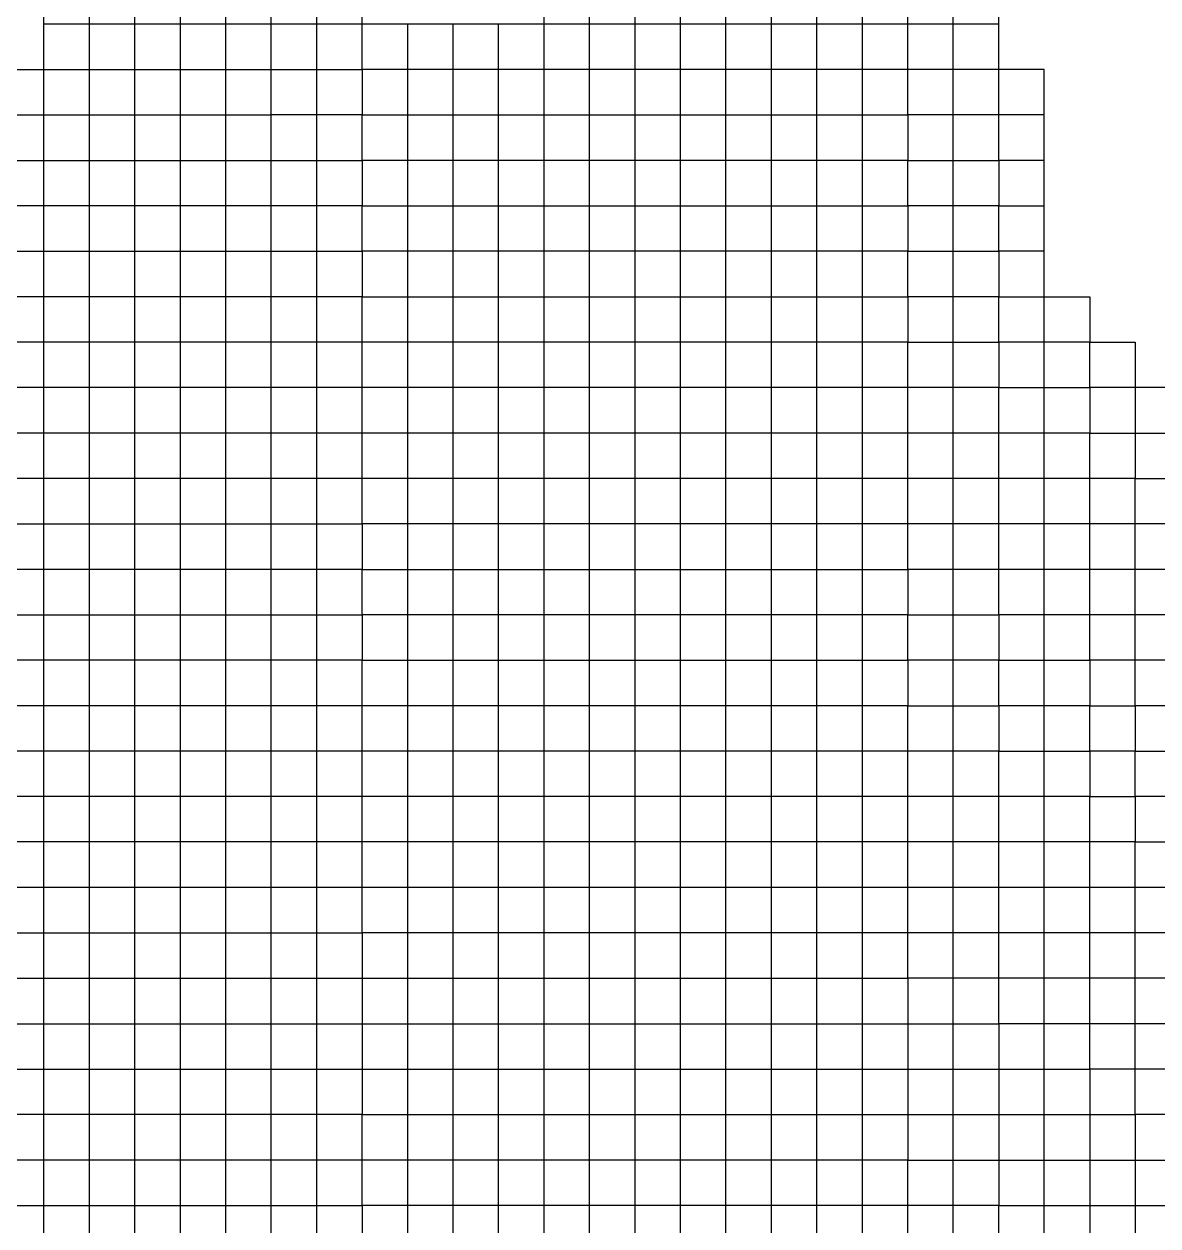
# Model space of a CAD drawing. Header units: millimetres. Extents: x 0 to 594, y 0 to 420.
# Drawn here: x 503.461 to 506.547, y 104.74 to 108.014 of the extents above; entities that cross this region are included whole.
import ezdxf
from ezdxf.enums import TextEntityAlignment as Align

# ---------------------------------------------------------------- set-up
doc = ezdxf.new("R2010")
doc.units = ezdxf.units.MM
doc.layers.add('TEXT', color=255, linetype='Continuous')
doc.styles.add('ECL', font='SIMFANG_2312.TTF', dxfattribs={"width": 0.7, "height": 3})

# ---------------------------------------------------------------- blocks, each defined once
blk = doc.blocks.new('*U25')
at = {"color": 34, "linetype": 'Continuous'}
blk.add_lwpolyline([(-19.569, -1.2185), (-19.7175, -1.2185), (-19.7175, -1.07), (-19.866, -1.07), (-19.866, -0.9215), (-20.0145, -0.9215), (-20.163, -0.9215), (-20.163, -0.773), (-20.3115, -0.773), (-20.46, -0.773), (-20.46, -0.6245), (-20.6085, -0.6245), (-20.757, -0.6245), (-20.9055, -0.6245), (-21.054, -0.6245), (-21.2025, -0.6245), (-21.351, -0.6245), (-21.4995, -0.6245), (-21.648, -0.6245), (-21.7965, -0.6245), (-21.945, -0.6245), (-22.0935, -0.6245), (-22.242, -0.6245), (-22.242, -0.476), (-22.3905, -0.476), (-22.539, -0.476), (-22.6875, -0.476), (-22.836, -0.476), (-22.9845, -0.476), (-23.133, -0.476), (-23.2815, -0.476), (-23.43, -0.476)], dxfattribs=at)
at = {"color": 47, "linetype": 'Continuous'}
blk.add_lwpolyline([(-20.9055, -3.5945), (-20.9055, -3.446), (-20.9055, -3.2975), (-20.9055, -3.149), (-20.9055, -3.0005), (-20.9055, -2.852), (-20.9055, -2.7035), (-20.9055, -2.555), (-20.9055, -2.4065), (-20.9055, -2.258), (-20.9055, -2.1095), (-20.9055, -1.961), (-20.9055, -1.8125), (-20.9055, -1.664), (-20.9055, -1.5155), (-20.9055, -1.367), (-20.9055, -1.2185), (-20.9055, -1.07), (-20.9055, -0.9215), (-20.9055, -0.773), (-20.9055, -0.6245), (-20.9055, -0.476), (-20.9055, -0.3275), (-20.9055, -0.179), (-20.9055, -0.0305), (-20.9055, 0.118), (-20.9055, 0.2665), (-20.9055, 0.415), (-20.9055, 0.5635)], dxfattribs=at)
at = {"color": 87, "linetype": 'Continuous'}
for points in [[(-21.351, -3.5945), (-21.351, -3.446), (-21.351, -3.2975), (-21.351, -3.149), (-21.351, -3.0005), (-21.351, -2.852), (-21.351, -2.7035), (-21.351, -2.555), (-21.351, -2.4065), (-21.351, -2.258), (-21.351, -2.1095), (-21.351, -1.961), (-21.351, -1.8125), (-21.351, -1.664), (-21.351, -1.5155), (-21.351, -1.367), (-21.351, -1.2185), (-21.351, -1.07), (-21.351, -0.9215), (-21.351, -0.773), (-21.351, -0.6245), (-21.351, -0.476), (-21.351, -0.3275), (-21.351, -0.179), (-21.351, -0.0305), (-21.351, 0.118), (-21.351, 0.2665), (-21.351, 0.415), (-21.351, 0.5635)], [(-21.648, -3.5945), (-21.648, -3.446), (-21.648, -3.2975), (-21.648, -3.149), (-21.648, -3.0005), (-21.648, -2.852), (-21.648, -2.7035), (-21.648, -2.555), (-21.648, -2.4065), (-21.648, -2.258), (-21.648, -2.1095), (-21.648, -1.961), (-21.648, -1.8125), (-21.648, -1.664), (-21.648, -1.5155), (-21.648, -1.367), (-21.648, -1.2185), (-21.648, -1.07), (-21.648, -0.9215), (-21.648, -0.773), (-21.648, -0.6245), (-21.648, -0.476), (-21.648, -0.3275), (-21.648, -0.179), (-21.648, -0.0305), (-21.648, 0.118), (-21.648, 0.2665), (-21.648, 0.415), (-21.648, 0.5635)], [(-23.727, 0.2665), (-23.2815, 0.2665), (-23.133, 0.2665), (-22.9845, 0.2665), (-22.836, 0.2665), (-22.6875, 0.2665), (-22.539, 0.2665), (-22.3905, 0.2665), (-22.242, 0.2665), (-22.242, 0.118), (-22.0935, 0.118), (-21.945, 0.118), (-21.7965, 0.118), (-21.648, 0.118), (-21.4995, 0.118), (-21.351, 0.118), (-21.2025, 0.118), (-21.054, 0.118), (-20.9055, 0.118), (-20.757, 0.118), (-20.6085, 0.118), (-20.46, 0.118), (-20.46, -0.0305), (-20.3115, -0.0305), (-20.163, -0.0305), (-20.163, -0.179), (-20.0145, -0.179)]]:
    blk.add_lwpolyline(points, dxfattribs=at)
at = {"color": 97, "linetype": 'Continuous'}
for points in [[(-20.757, -3.5945), (-20.757, -3.446), (-20.757, -3.2975), (-20.757, -3.149), (-20.757, -3.0005), (-20.757, -2.852), (-20.757, -2.7035), (-20.757, -2.555), (-20.757, -2.4065), (-20.757, -2.258), (-20.757, -2.1095), (-20.757, -1.961), (-20.757, -1.8125), (-20.757, -1.664), (-20.757, -1.5155), (-20.757, -1.367), (-20.757, -1.2185), (-20.757, -1.07), (-20.757, -0.9215), (-20.757, -0.773), (-20.757, -0.6245), (-20.757, -0.476), (-20.757, -0.3275), (-20.757, -0.179), (-20.757, -0.0305), (-20.757, 0.118), (-20.757, 0.2665), (-20.757, 0.415), (-20.757, 0.5635)], [(-20.6085, -3.5945), (-20.6085, -3.446), (-20.6085, -3.2975), (-20.6085, -3.149), (-20.6085, -3.0005), (-20.6085, -2.852), (-20.6085, -2.7035), (-20.6085, -2.555), (-20.6085, -2.4065), (-20.6085, -2.258), (-20.6085, -2.1095), (-20.6085, -1.961), (-20.6085, -1.8125), (-20.6085, -1.664), (-20.6085, -1.5155), (-20.6085, -1.367), (-20.6085, -1.2185), (-20.6085, -1.07), (-20.6085, -0.9215), (-20.6085, -0.773), (-20.6085, -0.6245), (-20.6085, -0.476), (-20.6085, -0.3275), (-20.6085, -0.179), (-20.6085, -0.0305), (-20.6085, 0.118), (-20.6085, 0.2665), (-20.6085, 0.415), (-20.6085, 0.5635)], [(-22.9845, -3.5945), (-22.9845, -3.446), (-22.9845, -3.2975), (-22.9845, -3.149), (-22.9845, -3.0005), (-22.9845, -2.852), (-22.9845, -2.7035), (-22.9845, -2.555), (-22.9845, -2.4065), (-22.9845, -2.258), (-22.9845, -2.1095), (-22.9845, -1.961), (-22.9845, -1.8125), (-22.9845, -1.664), (-22.9845, -1.5155), (-22.9845, -1.367), (-22.9845, -1.2185), (-22.9845, -1.07), (-22.9845, -0.9215), (-22.9845, -0.773), (-22.9845, -0.6245), (-22.9845, -0.476), (-22.9845, -0.3275), (-22.9845, -0.179), (-22.9845, -0.0305), (-22.9845, 0.118), (-22.9845, 0.2665), (-22.9845, 0.415), (-22.9845, 0.5635)], [(-23.2815, -3.5945), (-23.2815, -3.446), (-23.2815, -3.2975), (-23.2815, -3.149), (-23.2815, -3.0005), (-23.2815, -2.852), (-23.2815, -2.7035), (-23.2815, -2.555), (-23.2815, -2.4065), (-23.2815, -2.258), (-23.2815, -2.1095), (-23.2815, -1.961), (-23.2815, -1.8125), (-23.2815, -1.664), (-23.2815, -1.5155), (-23.2815, -1.367), (-23.2815, -1.2185), (-23.2815, -1.07), (-23.2815, -0.9215), (-23.2815, -0.773), (-23.2815, -0.6245), (-23.2815, -0.476), (-23.2815, -0.3275), (-23.2815, -0.179), (-23.2815, -0.0305), (-23.2815, 0.118), (-23.2815, 0.2665), (-23.2815, 0.415), (-23.2815, 0.5635)], [(-21.4995, -3.5945), (-21.4995, -3.446), (-21.4995, -3.2975), (-21.4995, -3.149), (-21.4995, -3.0005), (-21.4995, -2.852), (-21.4995, -2.7035), (-21.4995, -2.555), (-21.4995, -2.4065), (-21.4995, -2.258), (-21.4995, -2.1095), (-21.4995, -1.961), (-21.4995, -1.8125), (-21.4995, -1.664), (-21.4995, -1.5155), (-21.4995, -1.367), (-21.4995, -1.2185), (-21.4995, -1.07), (-21.4995, -0.9215), (-21.4995, -0.773), (-21.4995, -0.6245), (-21.4995, -0.476), (-21.4995, -0.3275), (-21.4995, -0.179), (-21.4995, -0.0305), (-21.4995, 0.118), (-21.4995, 0.2665), (-21.4995, 0.415), (-21.4995, 0.5635)], [(-21.054, -3.5945), (-21.054, -3.446), (-21.054, -3.2975), (-21.054, -3.149), (-21.054, -3.0005), (-21.054, -2.852), (-21.054, -2.7035), (-21.054, -2.555), (-21.054, -2.4065), (-21.054, -2.258), (-21.054, -2.1095), (-21.054, -1.961), (-21.054, -1.8125), (-21.054, -1.664), (-21.054, -1.5155), (-21.054, -1.367), (-21.054, -1.2185), (-21.054, -1.07), (-21.054, -0.9215), (-21.054, -0.773), (-21.054, -0.6245), (-21.054, -0.476), (-21.054, -0.3275), (-21.054, -0.179), (-21.054, -0.0305), (-21.054, 0.118), (-21.054, 0.2665), (-21.054, 0.415), (-21.054, 0.5635)], [(-21.2025, -3.5945), (-21.2025, -3.446), (-21.2025, -3.2975), (-21.2025, -3.149), (-21.2025, -3.0005), (-21.2025, -2.852), (-21.2025, -2.7035), (-21.2025, -2.555), (-21.2025, -2.4065), (-21.2025, -2.258), (-21.2025, -2.1095), (-21.2025, -1.961), (-21.2025, -1.8125), (-21.2025, -1.664), (-21.2025, -1.5155), (-21.2025, -1.367), (-21.2025, -1.2185), (-21.2025, -1.07), (-21.2025, -0.9215), (-21.2025, -0.773), (-21.2025, -0.6245), (-21.2025, -0.476), (-21.2025, -0.3275), (-21.2025, -0.179), (-21.2025, -0.0305), (-21.2025, 0.118), (-21.2025, 0.2665), (-21.2025, 0.415), (-21.2025, 0.5635)], [(-20.3115, -3.5945), (-20.3115, -3.446), (-20.3115, -3.2975), (-20.3115, -3.149), (-20.3115, -3.0005), (-20.3115, -2.852), (-20.3115, -2.7035), (-20.3115, -2.555), (-20.3115, -2.4065), (-20.3115, -2.258), (-20.3115, -2.1095), (-20.3115, -1.961), (-20.3115, -1.8125), (-20.3115, -1.664), (-20.3115, -1.5155), (-20.3115, -1.367), (-20.3115, -1.2185), (-20.3115, -1.07), (-20.3115, -0.9215), (-20.3115, -0.773), (-20.3115, -0.6245), (-20.3115, -0.476), (-20.3115, -0.3275), (-20.3115, -0.179), (-20.3115, -0.0305), (-20.3115, 0.118), (-20.3115, 0.2665), (-20.3115, 0.415), (-20.3115, 0.5635)]]:
    blk.add_lwpolyline(points, dxfattribs=at)
at = {"color": 57, "linetype": 'Continuous'}
for points in [[(-22.6875, -3.5945), (-22.6875, -3.446), (-22.6875, -3.2975), (-22.6875, -3.149), (-22.6875, -3.0005), (-22.6875, -2.852), (-22.6875, -2.7035), (-22.6875, -2.555), (-22.6875, -2.4065), (-22.6875, -2.258), (-22.6875, -2.1095), (-22.6875, -1.961), (-22.6875, -1.8125), (-22.6875, -1.664), (-22.6875, -1.5155), (-22.6875, -1.367), (-22.6875, -1.2185), (-22.6875, -1.07), (-22.6875, -0.9215), (-22.6875, -0.773), (-22.6875, -0.6245), (-22.6875, -0.476), (-22.6875, -0.3275), (-22.6875, -0.179), (-22.6875, -0.0305), (-22.6875, 0.118), (-22.6875, 0.2665), (-22.6875, 0.415), (-22.6875, 0.5635)], [(-19.569, -1.367), (-19.7175, -1.367), (-19.7175, -1.2185), (-19.866, -1.2185), (-19.866, -1.07), (-20.0145, -1.07), (-20.163, -1.07), (-20.163, -0.9215), (-20.3115, -0.9215), (-20.46, -0.9215), (-20.46, -0.773), (-20.6085, -0.773), (-20.757, -0.773), (-20.9055, -0.773), (-21.054, -0.773), (-21.2025, -0.773), (-21.351, -0.773), (-21.4995, -0.773), (-21.648, -0.773), (-21.7965, -0.773), (-21.945, -0.773), (-22.0935, -0.773), (-22.242, -0.773), (-22.242, -0.6245), (-22.3905, -0.6245), (-22.539, -0.6245), (-22.6875, -0.6245), (-22.836, -0.6245), (-22.9845, -0.6245), (-23.133, -0.6245), (-23.2815, -0.6245), (-23.43, -0.6245)], [(-23.43, -0.3275), (-23.2815, -0.3275), (-23.133, -0.3275), (-22.9845, -0.3275), (-22.836, -0.3275), (-22.6875, -0.3275), (-22.539, -0.3275), (-22.3905, -0.3275), (-22.242, -0.3275), (-22.242, -0.476), (-22.0935, -0.476), (-21.945, -0.476), (-21.7965, -0.476), (-21.648, -0.476), (-21.4995, -0.476), (-21.351, -0.476), (-21.2025, -0.476), (-21.054, -0.476), (-20.9055, -0.476), (-20.757, -0.476), (-20.6085, -0.476), (-20.46, -0.476), (-20.46, -0.6245), (-20.3115, -0.6245), (-20.163, -0.6245), (-20.163, -0.773), (-20.0145, -0.773), (-19.866, -0.773), (-19.866, -0.9215), (-19.7175, -0.9215), (-19.7175, -1.07), (-19.569, -1.07)]]:
    blk.add_lwpolyline(points, dxfattribs=at)
at = {"color": 252, "linetype": 'Continuous'}
blk.add_lwpolyline([(-22.539, -0.476), (-22.539, -0.3275), (-22.539, -0.179), (-22.539, -0.0305), (-22.539, 0.118), (-22.539, 0.2665), (-22.539, 0.415), (-22.539, 0.5635), (-22.539, 0.712), (-22.539, 0.8605), (-22.539, 1.009), (-22.539, 1.1575), (-22.539, 1.306), (-22.539, 1.4545), (-22.539, 1.603), (-22.539, 1.7515), (-22.539, 1.9), (-22.539, 2.0485), (-22.539, 2.197), (-22.539, 2.3455), (-22.539, 2.494), (-22.539, 2.6425), (-22.539, 2.791)], dxfattribs=at)
at = {"color": 77, "linetype": 'Continuous'}
blk.add_lwpolyline([(-22.3905, -3.5945), (-22.3905, -3.446), (-22.3905, -3.2975), (-22.3905, -3.149), (-22.3905, -3.0005), (-22.3905, -2.852), (-22.3905, -2.7035), (-22.3905, -2.555), (-22.3905, -2.4065), (-22.3905, -2.258), (-22.3905, -2.1095), (-22.3905, -1.961), (-22.3905, -1.8125), (-22.3905, -1.664), (-22.3905, -1.5155), (-22.3905, -1.367), (-22.3905, -1.2185), (-22.3905, -1.07), (-22.3905, -0.9215), (-22.3905, -0.773), (-22.3905, -0.6245), (-22.3905, -0.476), (-22.3905, -0.3275), (-22.3905, -0.179), (-22.3905, -0.0305), (-22.3905, 0.118), (-22.3905, 0.2665), (-22.3905, 0.415), (-22.3905, 0.5635)], dxfattribs=at)
at = {"color": 86, "linetype": 'Continuous'}
blk.add_lwpolyline([(-23.133, -3.5945), (-23.133, -3.446), (-23.133, -3.2975), (-23.133, -3.149), (-23.133, -3.0005), (-23.133, -2.852), (-23.133, -2.7035), (-23.133, -2.555), (-23.133, -2.4065), (-23.133, -2.258), (-23.133, -2.1095), (-23.133, -1.961), (-23.133, -1.8125), (-23.133, -1.664), (-23.133, -1.5155), (-23.133, -1.367), (-23.133, -1.2185), (-23.133, -1.07), (-23.133, -0.9215), (-23.133, -0.773), (-23.133, -0.6245), (-23.133, -0.476), (-23.133, -0.3275), (-23.133, -0.179), (-23.133, -0.0305), (-23.133, 0.118), (-23.133, 0.2665), (-23.133, 0.415), (-23.133, 0.5635)], dxfattribs=at)
at = {"color": 67, "linetype": 'Continuous'}
blk.add_lwpolyline([(-20.0145, -3.5945), (-20.0145, -3.446), (-20.0145, -3.2975), (-20.0145, -3.149), (-20.0145, -3.0005), (-20.0145, -2.852), (-20.0145, -2.7035), (-20.0145, -2.555), (-20.0145, -2.4065), (-20.0145, -2.258), (-20.0145, -2.1095), (-20.0145, -1.961), (-20.0145, -1.8125), (-20.0145, -1.664), (-20.0145, -1.5155), (-20.0145, -1.367), (-20.0145, -1.2185), (-20.0145, -1.07), (-20.0145, -0.9215), (-20.0145, -0.773), (-20.0145, -0.6245), (-20.0145, -0.476), (-20.0145, -0.3275), (-20.0145, -0.179), (-20.0145, -0.0305), (-20.0145, 0.118), (-20.0145, 0.2665), (-20.163, 0.2665), (-20.163, 0.415), (-20.163, 0.5635)], dxfattribs=at)
at = {"color": 145, "linetype": 'Continuous'}
blk.add_lwpolyline([(-21.4995, 0.415), (-21.648, 0.415), (-22.242, 0.415), (-22.242, 0.5635), (-22.3905, 0.5635), (-22.539, 0.5635), (-22.6875, 0.5635), (-22.9845, 0.5635), (-23.133, 0.5635), (-23.2815, 0.5635)], dxfattribs=at)
at = {"color": 84, "linetype": 'Continuous'}
for points in [[(-22.836, -3.5945), (-22.836, -3.446), (-22.836, -3.2975), (-22.836, -3.149), (-22.836, -3.0005), (-22.836, -2.852), (-22.836, -2.7035), (-22.836, -2.555), (-22.836, -2.4065), (-22.836, -2.258), (-22.836, -2.1095), (-22.836, -1.961), (-22.836, -1.8125), (-22.836, -1.664), (-22.836, -1.5155), (-22.836, -1.367), (-22.836, -1.2185), (-22.836, -1.07), (-22.836, -0.9215), (-22.836, -0.773), (-22.836, -0.6245), (-22.836, -0.476), (-22.836, -0.3275), (-22.836, -0.179), (-22.836, -0.0305), (-22.836, 0.118), (-22.836, 0.2665), (-22.836, 0.415), (-22.836, 0.5635)], [(-21.945, -3.5945), (-21.945, -3.446), (-21.945, -3.2975), (-21.945, -3.149), (-21.945, -3.0005), (-21.945, -2.852), (-21.945, -2.7035), (-21.945, -2.555), (-21.945, -2.4065), (-21.945, -2.258), (-21.945, -2.1095), (-21.945, -1.961), (-21.945, -1.8125), (-21.945, -1.664), (-21.945, -1.5155), (-21.945, -1.367), (-21.945, -1.2185), (-21.945, -1.07), (-21.945, -0.9215), (-21.945, -0.773), (-21.945, -0.6245), (-21.945, -0.476), (-21.945, -0.3275), (-21.945, -0.179), (-21.945, -0.0305), (-21.945, 0.118), (-21.945, 0.2665), (-21.945, 0.415)], [(-21.7965, -3.5945), (-21.7965, -3.446), (-21.7965, -3.2975), (-21.7965, -3.149), (-21.7965, -3.0005), (-21.7965, -2.852), (-21.7965, -2.7035), (-21.7965, -2.555), (-21.7965, -2.4065), (-21.7965, -2.258), (-21.7965, -2.1095), (-21.7965, -1.961), (-21.7965, -1.8125), (-21.7965, -1.664), (-21.7965, -1.5155), (-21.7965, -1.367), (-21.7965, -1.2185), (-21.7965, -1.07), (-21.7965, -0.9215), (-21.7965, -0.773), (-21.7965, -0.6245), (-21.7965, -0.476), (-21.7965, -0.3275), (-21.7965, -0.179), (-21.7965, -0.0305), (-21.7965, 0.118), (-21.7965, 0.2665), (-21.7965, 0.415)], [(-19.569, -2.4065), (-19.7175, -2.4065), (-19.7175, -2.258), (-19.866, -2.258), (-19.866, -2.1095), (-20.0145, -2.1095), (-20.163, -2.1095), (-20.163, -1.961), (-20.3115, -1.961), (-20.46, -1.961), (-20.46, -1.8125), (-20.6085, -1.8125), (-20.757, -1.8125), (-20.9055, -1.8125), (-21.054, -1.8125), (-21.2025, -1.8125), (-21.351, -1.8125), (-21.4995, -1.8125), (-21.648, -1.8125), (-21.7965, -1.8125), (-21.945, -1.8125), (-22.0935, -1.8125), (-22.242, -1.8125), (-22.242, -1.664), (-22.3905, -1.664), (-22.539, -1.664), (-22.6875, -1.664), (-22.836, -1.664), (-22.9845, -1.664), (-23.133, -1.664), (-23.2815, -1.664), (-23.43, -1.664)]]:
    blk.add_lwpolyline(points, dxfattribs=at)
at = {"color": 251, "linetype": 'Continuous'}
for points in [[(-20.163, 0.415), (-20.3115, 0.415), (-20.46, 0.415), (-20.46, 0.5635), (-20.6085, 0.5635), (-20.757, 0.5635), (-20.9055, 0.5635), (-21.054, 0.5635), (-21.2025, 0.5635), (-21.351, 0.5635), (-21.4995, 0.5635), (-21.648, 0.5635)], [(-20.0145, 0.118), (-20.163, 0.118), (-20.163, 0.2665), (-20.3115, 0.2665), (-20.46, 0.2665), (-20.46, 0.415), (-20.6085, 0.415), (-20.757, 0.415), (-20.9055, 0.415), (-21.054, 0.415), (-21.2025, 0.415), (-21.351, 0.415), (-21.4995, 0.415)]]:
    blk.add_lwpolyline(points, dxfattribs=at)
at = {"color": 147, "linetype": 'Continuous'}
blk.add_lwpolyline([(-20.0145, -0.0305), (-20.163, -0.0305), (-20.163, 0.118), (-20.3115, 0.118), (-20.46, 0.118), (-20.46, 0.2665), (-20.6085, 0.2665), (-20.757, 0.2665), (-20.9055, 0.2665), (-21.054, 0.2665), (-21.2025, 0.2665), (-21.351, 0.2665), (-21.4995, 0.2665), (-21.648, 0.2665), (-21.7965, 0.2665), (-21.945, 0.2665), (-22.0935, 0.2665), (-22.242, 0.2665), (-22.242, 0.415), (-22.3905, 0.415), (-22.539, 0.415), (-22.6875, 0.415), (-22.836, 0.415), (-22.9845, 0.415), (-23.133, 0.415), (-23.2815, 0.415)], dxfattribs=at)
at = {"color": 76, "linetype": 'Continuous'}
blk.add_lwpolyline([(-22.0935, -3.5945), (-22.0935, -3.446), (-22.0935, -3.2975), (-22.0935, -3.149), (-22.0935, -3.0005), (-22.0935, -2.852), (-22.0935, -2.7035), (-22.0935, -2.555), (-22.0935, -2.4065), (-22.0935, -2.258), (-22.0935, -2.1095), (-22.0935, -1.961), (-22.0935, -1.8125), (-22.0935, -1.664), (-22.0935, -1.5155), (-22.0935, -1.367), (-22.0935, -1.2185), (-22.0935, -1.07), (-22.0935, -0.9215), (-22.0935, -0.773), (-22.0935, -0.6245), (-22.0935, -0.476), (-22.0935, -0.3275), (-22.0935, -0.179), (-22.0935, -0.0305), (-22.0935, 0.118), (-22.0935, 0.2665), (-22.0935, 0.415)], dxfattribs=at)
at = {"color": 157, "linetype": 'Continuous'}
blk.add_lwpolyline([(-24.618, -0.0305), (-24.4695, -0.0305), (-24.321, -0.0305), (-24.1725, -0.0305), (-24.1725, 0.118), (-24.024, 0.118), (-23.8755, 0.118), (-23.727, 0.118), (-23.5785, 0.118), (-23.43, 0.118), (-23.2815, 0.118), (-23.133, 0.118), (-22.9845, 0.118), (-22.836, 0.118), (-22.6875, 0.118), (-22.539, 0.118)], dxfattribs=at)
at = {"color": 167, "linetype": 'Continuous'}
for points in [[(-20.0145, -0.3275), (-20.163, -0.3275), (-20.163, -0.179), (-20.3115, -0.179), (-20.46, -0.179), (-20.46, -0.0305), (-20.6085, -0.0305), (-20.757, -0.0305), (-20.9055, -0.0305), (-21.054, -0.0305), (-21.2025, -0.0305), (-21.351, -0.0305), (-21.4995, -0.0305), (-21.648, -0.0305), (-21.7965, -0.0305), (-21.945, -0.0305), (-22.0935, -0.0305), (-22.242, -0.0305), (-22.242, 0.118), (-22.3905, 0.118), (-22.539, 0.118)], [(-24.7665, -0.3275), (-24.618, -0.3275), (-24.618, -0.179), (-24.4695, -0.179), (-24.321, -0.179), (-24.1725, -0.179), (-24.1725, -0.0305), (-24.024, -0.0305), (-23.8755, -0.0305), (-23.727, -0.0305), (-23.5785, -0.0305), (-23.43, -0.0305), (-23.2815, -0.0305), (-23.133, -0.0305), (-22.9845, -0.0305), (-22.836, -0.0305), (-22.6875, -0.0305), (-22.539, -0.0305)], [(-19.7175, -0.773), (-19.866, -0.773), (-19.866, -0.6245), (-20.0145, -0.6245), (-20.163, -0.6245), (-20.163, -0.476), (-20.3115, -0.476), (-20.46, -0.476), (-20.46, -0.3275), (-20.6085, -0.3275), (-20.757, -0.3275), (-20.9055, -0.3275), (-21.054, -0.3275), (-21.2025, -0.3275), (-21.351, -0.3275), (-21.4995, -0.3275), (-21.648, -0.3275), (-21.7965, -0.3275), (-21.945, -0.3275), (-22.0935, -0.3275), (-22.242, -0.3275), (-22.242, -0.179), (-22.3905, -0.179), (-22.539, -0.179), (-22.6875, -0.179), (-22.836, -0.179), (-22.9845, -0.179), (-23.133, -0.179), (-23.2815, -0.179), (-23.43, -0.179)]]:
    blk.add_lwpolyline(points, dxfattribs=at)
at = {"color": 75, "linetype": 'Continuous'}
blk.add_lwpolyline([(-22.539, -0.0305), (-22.3905, -0.0305), (-22.242, -0.0305), (-22.242, -0.179), (-22.0935, -0.179), (-21.945, -0.179), (-21.7965, -0.179), (-21.648, -0.179), (-21.4995, -0.179), (-21.351, -0.179), (-21.2025, -0.179), (-21.054, -0.179), (-20.9055, -0.179), (-20.757, -0.179), (-20.6085, -0.179), (-20.46, -0.179), (-20.46, -0.3275), (-20.3115, -0.3275), (-20.163, -0.3275), (-20.163, -0.476), (-20.0145, -0.476), (-19.866, -0.476), (-19.866, -0.6245), (-19.7175, -0.6245), (-19.7175, -0.773), (-19.7175, -0.9215), (-19.569, -0.9215)], dxfattribs=at)
at = {"color": 94, "linetype": 'Continuous'}
for points in [[(-22.539, -3.5945), (-22.539, -3.446), (-22.539, -3.2975), (-22.539, -3.149), (-22.539, -3.0005), (-22.539, -2.852), (-22.539, -2.7035), (-22.539, -2.555), (-22.539, -2.4065), (-22.539, -2.258), (-22.539, -2.1095), (-22.539, -1.961), (-22.539, -1.8125), (-22.539, -1.664), (-22.539, -1.5155), (-22.539, -1.367), (-22.539, -1.2185), (-22.539, -1.07), (-22.539, -0.9215), (-22.539, -0.773), (-22.539, -0.6245), (-22.539, -0.476)], [(-19.569, -1.5155), (-19.7175, -1.5155), (-19.7175, -1.367), (-19.866, -1.367), (-19.866, -1.2185), (-20.0145, -1.2185), (-20.163, -1.2185), (-20.163, -1.07), (-20.3115, -1.07), (-20.46, -1.07), (-20.46, -0.9215), (-20.6085, -0.9215), (-20.757, -0.9215), (-20.9055, -0.9215), (-21.054, -0.9215), (-21.2025, -0.9215), (-21.351, -0.9215), (-21.4995, -0.9215), (-21.648, -0.9215), (-21.7965, -0.9215), (-21.945, -0.9215), (-22.0935, -0.9215), (-22.242, -0.9215), (-22.242, -0.773), (-22.3905, -0.773), (-22.539, -0.773), (-22.6875, -0.773), (-22.836, -0.773), (-22.9845, -0.773), (-23.133, -0.773), (-23.2815, -0.773), (-23.43, -0.773)], [(-19.569, -1.664), (-19.7175, -1.664), (-19.7175, -1.5155), (-19.866, -1.5155), (-19.866, -1.367), (-20.0145, -1.367), (-20.163, -1.367), (-20.163, -1.2185), (-20.3115, -1.2185), (-20.46, -1.2185), (-20.46, -1.07), (-20.6085, -1.07), (-20.757, -1.07), (-20.9055, -1.07), (-21.054, -1.07), (-21.2025, -1.07), (-21.351, -1.07), (-21.4995, -1.07), (-21.648, -1.07), (-21.7965, -1.07), (-21.945, -1.07), (-22.0935, -1.07), (-22.242, -1.07), (-22.242, -0.9215), (-22.3905, -0.9215), (-22.539, -0.9215), (-22.6875, -0.9215), (-22.836, -0.9215), (-22.9845, -0.9215), (-23.133, -0.9215), (-23.2815, -0.9215), (-23.43, -0.9215)], [(-23.43, -1.2185), (-23.2815, -1.2185), (-23.133, -1.2185), (-22.9845, -1.2185), (-22.836, -1.2185), (-22.6875, -1.2185), (-22.539, -1.2185), (-22.3905, -1.2185), (-22.242, -1.2185), (-22.242, -1.367), (-22.0935, -1.367), (-21.945, -1.367), (-21.7965, -1.367), (-21.648, -1.367), (-21.4995, -1.367), (-21.351, -1.367), (-21.2025, -1.367), (-21.054, -1.367), (-20.9055, -1.367), (-20.757, -1.367), (-20.6085, -1.367), (-20.46, -1.367), (-20.46, -1.5155), (-20.3115, -1.5155), (-20.163, -1.5155), (-20.163, -1.664), (-20.0145, -1.664), (-19.866, -1.664), (-19.866, -1.8125), (-19.7175, -1.8125), (-19.7175, -1.961), (-19.569, -1.961)], [(-19.569, -1.8125), (-19.7175, -1.8125), (-19.7175, -1.664), (-19.866, -1.664), (-19.866, -1.5155), (-20.0145, -1.5155), (-20.163, -1.5155), (-20.163, -1.367), (-20.3115, -1.367), (-20.46, -1.367), (-20.46, -1.2185), (-20.6085, -1.2185), (-20.757, -1.2185), (-20.9055, -1.2185), (-21.054, -1.2185), (-21.2025, -1.2185), (-21.351, -1.2185), (-21.4995, -1.2185), (-21.648, -1.2185), (-21.7965, -1.2185), (-21.945, -1.2185), (-22.0935, -1.2185), (-22.242, -1.2185), (-22.242, -1.07), (-22.3905, -1.07), (-22.539, -1.07), (-22.6875, -1.07), (-22.836, -1.07), (-22.9845, -1.07), (-23.133, -1.07), (-23.2815, -1.07), (-23.43, -1.07)], [(-19.569, -2.1095), (-19.7175, -2.1095), (-19.7175, -1.961), (-19.866, -1.961), (-19.866, -1.8125), (-20.0145, -1.8125), (-20.163, -1.8125), (-20.163, -1.664), (-20.3115, -1.664), (-20.46, -1.664), (-20.46, -1.5155), (-20.6085, -1.5155), (-20.757, -1.5155), (-20.9055, -1.5155), (-21.054, -1.5155), (-21.2025, -1.5155), (-21.351, -1.5155), (-21.4995, -1.5155), (-21.648, -1.5155), (-21.7965, -1.5155), (-21.945, -1.5155), (-22.0935, -1.5155), (-22.242, -1.5155), (-22.242, -1.367), (-22.3905, -1.367), (-22.539, -1.367), (-22.6875, -1.367), (-22.836, -1.367), (-22.9845, -1.367), (-23.133, -1.367), (-23.2815, -1.367), (-23.43, -1.367)], [(-19.569, -2.555), (-19.7175, -2.555), (-19.7175, -2.4065), (-19.866, -2.4065), (-19.866, -2.258), (-20.0145, -2.258), (-20.163, -2.258), (-20.163, -2.1095), (-20.3115, -2.1095), (-20.46, -2.1095), (-20.46, -1.961), (-20.6085, -1.961), (-20.757, -1.961), (-20.9055, -1.961), (-21.054, -1.961), (-21.2025, -1.961), (-21.351, -1.961), (-21.4995, -1.961), (-21.648, -1.961), (-21.7965, -1.961), (-21.945, -1.961), (-22.0935, -1.961), (-22.242, -1.961), (-22.242, -1.8125), (-22.3905, -1.8125), (-22.539, -1.8125), (-22.6875, -1.8125), (-22.836, -1.8125), (-22.9845, -1.8125), (-23.133, -1.8125), (-23.2815, -1.8125), (-23.43, -1.8125)], [(-19.569, -2.7035), (-19.7175, -2.7035), (-19.7175, -2.555), (-19.866, -2.555), (-19.866, -2.4065), (-20.0145, -2.4065), (-20.163, -2.4065), (-20.163, -2.258), (-20.3115, -2.258), (-20.46, -2.258), (-20.46, -2.1095), (-20.6085, -2.1095), (-20.757, -2.1095), (-20.9055, -2.1095), (-21.054, -2.1095), (-21.2025, -2.1095), (-21.351, -2.1095), (-21.4995, -2.1095), (-21.648, -2.1095), (-21.7965, -2.1095), (-21.945, -2.1095), (-22.0935, -2.1095), (-22.242, -2.1095), (-22.242, -1.961), (-22.3905, -1.961), (-22.539, -1.961), (-22.6875, -1.961), (-22.836, -1.961), (-22.9845, -1.961), (-23.133, -1.961), (-23.2815, -1.961), (-23.43, -1.961)]]:
    blk.add_lwpolyline(points, dxfattribs=at)
at = {"color": 92, "linetype": 'Continuous'}
for points in [[(-23.43, -2.555), (-23.2815, -2.555), (-23.133, -2.555), (-22.9845, -2.555), (-22.836, -2.555), (-22.6875, -2.555), (-22.539, -2.555), (-22.3905, -2.555), (-22.242, -2.555), (-22.242, -2.7035), (-22.0935, -2.7035), (-21.945, -2.7035), (-21.7965, -2.7035), (-21.648, -2.7035), (-21.4995, -2.7035), (-21.351, -2.7035), (-21.2025, -2.7035), (-21.054, -2.7035), (-20.9055, -2.7035), (-20.757, -2.7035), (-20.6085, -2.7035), (-20.46, -2.7035), (-20.46, -2.852), (-20.3115, -2.852), (-20.163, -2.852), (-20.163, -3.0005), (-20.0145, -3.0005), (-19.866, -3.0005), (-19.866, -3.149), (-19.7175, -3.149), (-19.7175, -3.2975), (-19.569, -3.2975)], [(-23.43, -2.7035), (-23.2815, -2.7035), (-23.133, -2.7035), (-22.9845, -2.7035), (-22.836, -2.7035), (-22.6875, -2.7035), (-22.539, -2.7035), (-22.3905, -2.7035), (-22.242, -2.7035), (-22.242, -2.852), (-22.0935, -2.852), (-21.945, -2.852), (-21.7965, -2.852), (-21.648, -2.852), (-21.4995, -2.852), (-21.351, -2.852), (-21.2025, -2.852), (-21.054, -2.852), (-20.9055, -2.852), (-20.757, -2.852), (-20.6085, -2.852), (-20.46, -2.852), (-20.46, -3.0005), (-20.3115, -3.0005), (-20.163, -3.0005), (-20.163, -3.149), (-20.0145, -3.149), (-19.866, -3.149), (-19.866, -3.2975), (-19.7175, -3.2975), (-19.7175, -3.446), (-19.569, -3.446)], [(-23.43, -3.0005), (-23.2815, -3.0005), (-23.133, -3.0005), (-22.9845, -3.0005), (-22.836, -3.0005), (-22.6875, -3.0005), (-22.539, -3.0005), (-22.3905, -3.0005), (-22.242, -3.0005), (-22.242, -3.149), (-22.0935, -3.149), (-21.945, -3.149), (-21.7965, -3.149), (-21.648, -3.149), (-21.4995, -3.149), (-21.351, -3.149), (-21.2025, -3.149), (-21.054, -3.149), (-20.9055, -3.149), (-20.757, -3.149), (-20.6085, -3.149), (-20.46, -3.149), (-20.46, -3.2975), (-20.3115, -3.2975), (-20.163, -3.2975), (-20.163, -3.446), (-20.0145, -3.446), (-19.866, -3.446), (-19.866, -3.5945)], [(-23.43, -2.852), (-23.2815, -2.852), (-23.133, -2.852), (-22.9845, -2.852), (-22.836, -2.852), (-22.6875, -2.852), (-22.539, -2.852), (-22.3905, -2.852), (-22.242, -2.852), (-22.242, -3.0005), (-22.0935, -3.0005), (-21.945, -3.0005), (-21.7965, -3.0005), (-21.648, -3.0005), (-21.4995, -3.0005), (-21.351, -3.0005), (-21.2025, -3.0005), (-21.054, -3.0005), (-20.9055, -3.0005), (-20.757, -3.0005), (-20.6085, -3.0005), (-20.46, -3.0005), (-20.46, -3.149), (-20.3115, -3.149), (-20.163, -3.149), (-20.163, -3.2975), (-20.0145, -3.2975), (-19.866, -3.2975), (-19.866, -3.446), (-19.7175, -3.446), (-19.7175, -3.5945)], [(-19.569, -2.852), (-19.7175, -2.852), (-19.7175, -2.7035), (-19.866, -2.7035), (-19.866, -2.555), (-20.0145, -2.555), (-20.163, -2.555), (-20.163, -2.4065), (-20.3115, -2.4065), (-20.46, -2.4065), (-20.46, -2.258), (-20.6085, -2.258), (-20.757, -2.258), (-20.9055, -2.258), (-21.054, -2.258), (-21.2025, -2.258), (-21.351, -2.258), (-21.4995, -2.258), (-21.648, -2.258), (-21.7965, -2.258), (-21.945, -2.258), (-22.0935, -2.258), (-22.242, -2.258), (-22.242, -2.1095), (-22.3905, -2.1095), (-22.539, -2.1095), (-22.6875, -2.1095), (-22.836, -2.1095), (-22.9845, -2.1095), (-23.133, -2.1095), (-23.2815, -2.1095), (-23.43, -2.1095)], [(-19.569, -3.0005), (-19.7175, -3.0005), (-19.7175, -2.852), (-19.866, -2.852), (-19.866, -2.7035), (-20.0145, -2.7035), (-20.163, -2.7035), (-20.163, -2.555), (-20.3115, -2.555), (-20.46, -2.555), (-20.46, -2.4065), (-20.6085, -2.4065), (-20.757, -2.4065), (-20.9055, -2.4065), (-21.054, -2.4065), (-21.2025, -2.4065), (-21.351, -2.4065), (-21.4995, -2.4065), (-21.648, -2.4065), (-21.7965, -2.4065), (-21.945, -2.4065), (-22.0935, -2.4065), (-22.242, -2.4065), (-22.242, -2.258), (-22.3905, -2.258), (-22.539, -2.258), (-22.6875, -2.258), (-22.836, -2.258), (-22.9845, -2.258), (-23.133, -2.258), (-23.2815, -2.258), (-23.43, -2.258)], [(-19.569, -3.149), (-19.7175, -3.149), (-19.7175, -3.0005), (-19.866, -3.0005), (-19.866, -2.852), (-20.0145, -2.852), (-20.163, -2.852), (-20.163, -2.7035), (-20.3115, -2.7035), (-20.46, -2.7035), (-20.46, -2.555), (-20.6085, -2.555), (-20.757, -2.555), (-20.9055, -2.555), (-21.054, -2.555), (-21.2025, -2.555), (-21.351, -2.555), (-21.4995, -2.555), (-21.648, -2.555), (-21.7965, -2.555), (-21.945, -2.555), (-22.0935, -2.555), (-22.242, -2.555), (-22.242, -2.4065), (-22.3905, -2.4065), (-22.539, -2.4065), (-22.6875, -2.4065), (-22.836, -2.4065), (-22.9845, -2.4065), (-23.133, -2.4065), (-23.2815, -2.4065), (-23.43, -2.4065)], [(-20.163, -3.5945), (-20.163, -3.446), (-20.3115, -3.446), (-20.46, -3.446), (-20.46, -3.2975), (-20.6085, -3.2975), (-20.757, -3.2975), (-20.9055, -3.2975), (-21.054, -3.2975), (-21.2025, -3.2975), (-21.351, -3.2975), (-21.4995, -3.2975), (-21.648, -3.2975), (-21.7965, -3.2975), (-21.945, -3.2975), (-22.0935, -3.2975), (-22.242, -3.2975), (-22.242, -3.149), (-22.3905, -3.149), (-22.539, -3.149), (-22.6875, -3.149), (-22.836, -3.149), (-22.9845, -3.149), (-23.133, -3.149), (-23.2815, -3.149), (-23.43, -3.149)], [(-24.618, -3.5945), (-24.618, -3.446), (-24.4695, -3.446), (-24.321, -3.446), (-24.1725, -3.446), (-24.024, -3.446), (-23.8755, -3.446), (-23.727, -3.446), (-23.5785, -3.446), (-23.43, -3.446), (-23.2815, -3.446), (-23.133, -3.446), (-22.9845, -3.446), (-22.836, -3.446), (-22.6875, -3.446), (-22.539, -3.446), (-22.3905, -3.446), (-22.242, -3.446), (-22.242, -3.5945)], [(-20.46, -3.5945), (-20.46, -3.446), (-20.6085, -3.446), (-20.757, -3.446), (-20.9055, -3.446), (-21.054, -3.446), (-21.2025, -3.446), (-21.351, -3.446), (-21.4995, -3.446), (-21.648, -3.446), (-21.7965, -3.446), (-21.945, -3.446), (-22.0935, -3.446), (-22.242, -3.446), (-22.242, -3.2975), (-22.3905, -3.2975), (-22.539, -3.2975), (-22.6875, -3.2975), (-22.836, -3.2975), (-22.9845, -3.2975), (-23.133, -3.2975), (-23.2815, -3.2975), (-23.43, -3.2975)]]:
    blk.add_lwpolyline(points, dxfattribs=at)
at = {"color": 91, "linetype": 'Continuous'}
blk.add_lwpolyline([(-16.4505, -0.9215), (-16.7475, -0.9215), (-16.7475, -0.773), (-19.7175, -0.773)], dxfattribs=at)
at = {"color": 64, "linetype": 'Continuous'}
blk.add_lwpolyline([(-23.43, -1.5155), (-23.2815, -1.5155), (-23.133, -1.5155), (-22.9845, -1.5155), (-22.836, -1.5155), (-22.6875, -1.5155), (-22.539, -1.5155), (-22.3905, -1.5155), (-22.242, -1.5155), (-22.242, -1.664), (-22.0935, -1.664), (-21.945, -1.664), (-21.7965, -1.664), (-21.648, -1.664), (-21.4995, -1.664), (-21.351, -1.664), (-21.2025, -1.664), (-21.054, -1.664), (-20.9055, -1.664), (-20.757, -1.664), (-20.6085, -1.664), (-20.46, -1.664), (-20.46, -1.8125), (-20.3115, -1.8125), (-20.163, -1.8125), (-20.163, -1.961), (-20.0145, -1.961), (-19.866, -1.961), (-19.866, -2.1095), (-19.7175, -2.1095), (-19.7175, -2.258), (-19.569, -2.258)], dxfattribs=at)
blk = doc.blocks.new('XXDAFRAM-CH-HENG-A2')
at = {"layer": 'TEXT', "xscale": 0.8333333333339397, "yscale": 0.8333333333334849, "zscale": 0.8333333333333334}
blk.add_blockref('*U25', (522.9168, 107.6677), dxfattribs=at)
at = {"linetype": 'Continuous', "style": 'ECL', "width": 0.7}
for tag, height, p in [('DESIGNSTATUS', 3.5, (571.8528, 76.5743)), ('ENDESIGNSTATUS', 3.5, (571.8897, 70.8893)), ('O', 4, (537.75, 63.4599)), ('G', 4, (574.75, 63.4599)), ('VEREN40', 4, (580.9167, 63.4599)), ('V', 4, (531.5833, 63.4599)), ('L', 4, (543.9167, 63.4599)), ('N', 4, (550.0833, 63.4599)), ('D', 4, (562.4167, 63.4599)), ('W', 4, (568.5833, 63.4599)), ('DWGNAME1', 5, (522.1164, 48.7065)), ('DWGNAME', 5, (521.928, 42.3554)), ('DWGENAME1', 5, (521.928, 42.1319)), ('DWGENAME', 5, (521.928, 35.7)), ('DWGNAME2', 5, (521.928, 35.0565)), ('DWGENAME2', 5, (522.2723, 28.9071)), ('DWGNO', 4, (511.8104, 15.1389)), ('VEREN40', 4, (578.7385, 15.1389))]:
    blk.add_attdef(tag, text='', height=height, dxfattribs=at).set_placement(p, align=Align.MIDDLE)
at = {"style": 'ECL', "width": 0.7, "flags": 1}
for p in [(450.3889, 48.2777), (450.3889, 40.2777), (450.3889, 32.2777), (450.3889, 24.2777)]:
    blk.add_attdef('DATE', text='', height=5, dxfattribs=at).set_placement(p, align=Align.MIDDLE)
for tag, p in [('SJ1', (419.5556, 44.2777)), ('JH', (419.5556, 36.2777)), ('SH1', (419.5556, 28.2777)), ('PZ', (419.5556, 20.2778)), ('BL', (419.5556, 10))]:
    blk.add_attdef(tag, p, '', height=5, dxfattribs=at)

msp = doc.modelspace()

# ---------------------------------------------------------------- block references
msp.add_blockref('XXDAFRAM-CH-HENG-A2', (0, 0))

doc.saveas('drawing.dxf')
